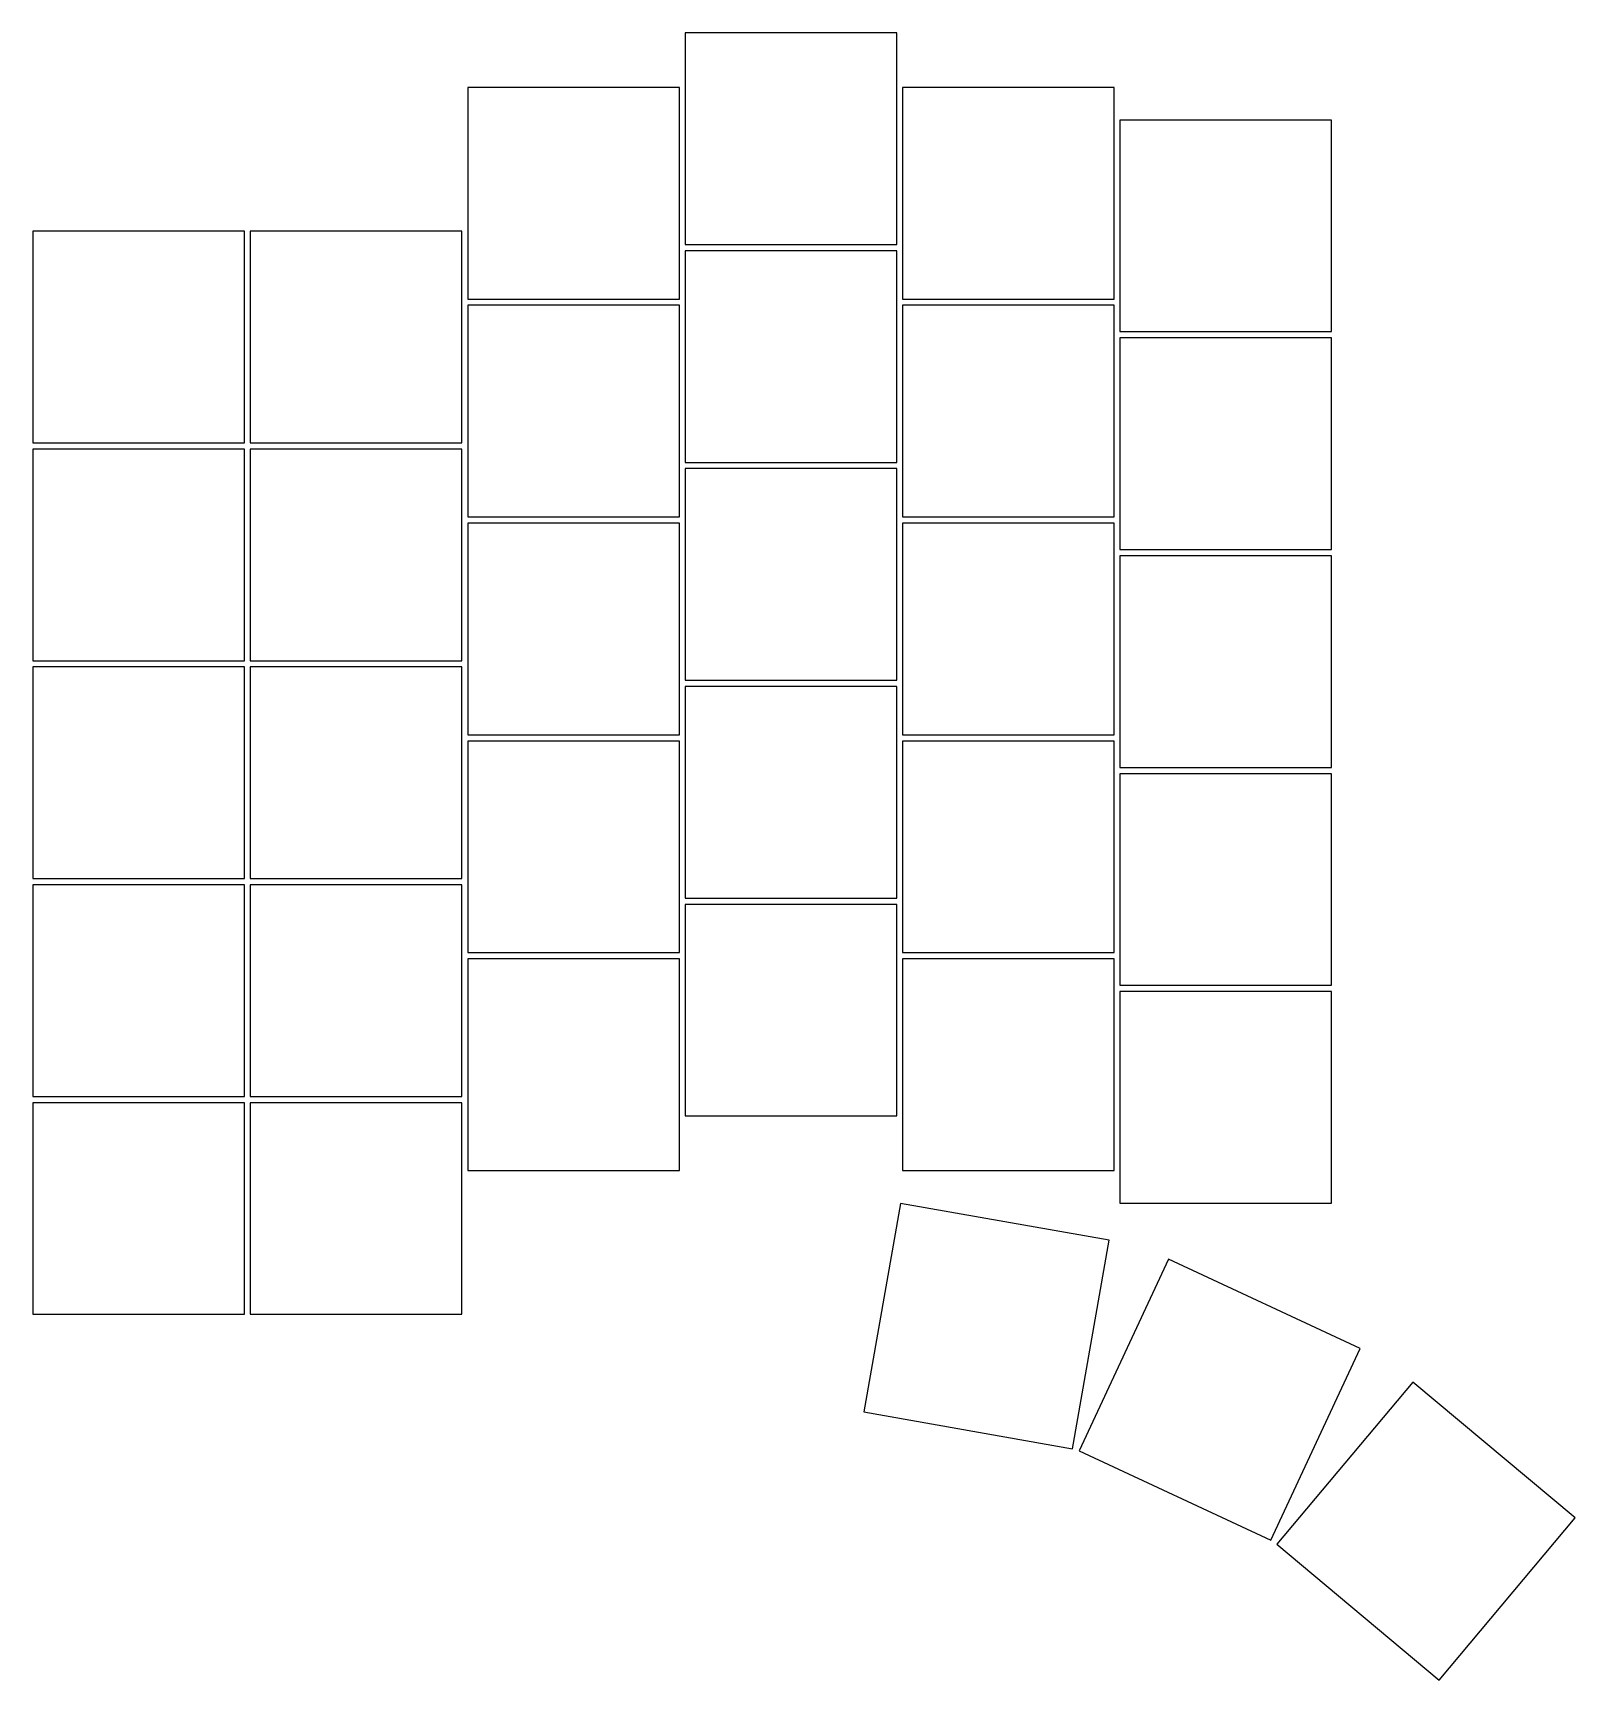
# Model space of a CAD drawing. Header units: millimetres. Extents: x 18 to 153, y -161 to -17.
import ezdxf

# ---------------------------------------------------------------- set-up
doc = ezdxf.new("R2010")
doc.units = ezdxf.units.MM

msp = doc.modelspace()

# ---------------------------------------------------------------- linework, layer by layer
for p, q in [((93.25, -17.21), (74.75, -17.21)), ((74.75, -17.21), (74.75, -35.71)), ((93.25, -35.71), (93.25, -17.21)), ((74.25, -21.98), (55.75, -21.98)), ((55.75, -21.98), (55.75, -40.48)), ((74.25, -40.48), (74.25, -21.98)), ((112.25, -21.98), (93.75, -21.98)), ((93.75, -21.98), (93.75, -40.48)), ((112.25, -40.48), (112.25, -21.98)), ((131.25, -24.83), (112.75, -24.83)), ((112.75, -24.83), (112.75, -43.33)), ((131.25, -43.33), (131.25, -24.83)), ((36.25, -34.55), (17.75, -34.55)), ((17.75, -34.55), (17.75, -53.05)), ((36.25, -53.05), (36.25, -34.55)), ((55.25, -34.55), (36.75, -34.55)), ((36.75, -34.55), (36.75, -53.05)), ((55.25, -53.05), (55.25, -34.55)), ((74.75, -35.71), (93.25, -35.71)), ((93.25, -36.26), (74.75, -36.26)), ((74.75, -36.26), (74.75, -54.76)), ((93.25, -54.76), (93.25, -36.26)), ((55.75, -40.48), (74.25, -40.48)), ((74.25, -41.03), (55.75, -41.03)), ((55.75, -41.03), (55.75, -59.53)), ((74.25, -59.53), (74.25, -41.03)), ((93.75, -40.48), (112.25, -40.48)), ((112.25, -41.03), (93.75, -41.03)), ((93.75, -41.03), (93.75, -59.53)), ((112.25, -59.53), (112.25, -41.03)), ((112.75, -43.33), (131.25, -43.33)), ((131.25, -43.88), (112.75, -43.88)), ((112.75, -43.88), (112.75, -62.38)), ((131.25, -62.38), (131.25, -43.88)), ((17.75, -53.05), (36.25, -53.05)), ((36.75, -53.05), (55.25, -53.05)), ((36.25, -53.6), (17.75, -53.6)), ((17.75, -53.6), (17.75, -72.1)), ((36.25, -72.1), (36.25, -53.6)), ((55.25, -53.6), (36.75, -53.6)), ((36.75, -53.6), (36.75, -72.1)), ((55.25, -72.1), (55.25, -53.6)), ((74.75, -54.76), (93.25, -54.76)), ((93.25, -55.31), (74.75, -55.31)), ((74.75, -55.31), (74.75, -73.81)), ((93.25, -73.81), (93.25, -55.31)), ((55.75, -59.53), (74.25, -59.53)), ((74.25, -60.08), (55.75, -60.08)), ((55.75, -60.08), (55.75, -78.58)), ((74.25, -78.58), (74.25, -60.08)), ((93.75, -59.53), (112.25, -59.53)), ((112.25, -60.08), (93.75, -60.08)), ((93.75, -60.08), (93.75, -78.58)), ((112.25, -78.58), (112.25, -60.08)), ((112.75, -62.38), (131.25, -62.38)), ((131.25, -62.93), (112.75, -62.93)), ((112.75, -62.93), (112.75, -81.43)), ((131.25, -81.43), (131.25, -62.93)), ((17.75, -72.1), (36.25, -72.1)), ((36.25, -72.65), (17.75, -72.65)), ((17.75, -72.65), (17.75, -91.15)), ((36.25, -91.15), (36.25, -72.65)), ((36.75, -72.1), (55.25, -72.1)), ((55.25, -72.65), (36.75, -72.65)), ((36.75, -72.65), (36.75, -91.15)), ((55.25, -91.15), (55.25, -72.65)), ((74.75, -73.81), (93.25, -73.81)), ((93.25, -74.36), (74.75, -74.36)), ((74.75, -74.36), (74.75, -92.86)), ((93.25, -92.86), (93.25, -74.36)), ((55.75, -78.58), (74.25, -78.58)), ((74.25, -79.13), (55.75, -79.13)), ((55.75, -79.13), (55.75, -97.63)), ((74.25, -97.63), (74.25, -79.13)), ((93.75, -78.58), (112.25, -78.58)), ((112.25, -79.13), (93.75, -79.13)), ((93.75, -79.13), (93.75, -97.63)), ((112.25, -97.63), (112.25, -79.13)), ((112.75, -81.43), (131.25, -81.43)), ((131.25, -81.98), (112.75, -81.98)), ((112.75, -81.98), (112.75, -100.48)), ((131.25, -100.48), (131.25, -81.98)), ((17.75, -91.15), (36.25, -91.15)), ((36.25, -91.7), (17.75, -91.7)), ((17.75, -91.7), (17.75, -110.2)), ((36.25, -110.2), (36.25, -91.7)), ((36.75, -91.15), (55.25, -91.15)), ((55.25, -91.7), (36.75, -91.7)), ((36.75, -91.7), (36.75, -110.2)), ((55.25, -110.2), (55.25, -91.7)), ((74.75, -92.86), (93.25, -92.86)), ((93.25, -93.41), (74.75, -93.41)), ((74.75, -93.41), (74.75, -111.91)), ((93.25, -111.91), (93.25, -93.41)), ((55.75, -97.63), (74.25, -97.63)), ((93.75, -97.63), (112.25, -97.63)), ((74.25, -98.18), (55.75, -98.18)), ((55.75, -98.18), (55.75, -116.68)), ((74.25, -116.68), (74.25, -98.18)), ((112.25, -98.18), (93.75, -98.18)), ((93.75, -98.18), (93.75, -116.68)), ((112.25, -116.68), (112.25, -98.18)), ((112.75, -100.48), (131.25, -100.48)), ((131.25, -101.03), (112.75, -101.03)), ((112.75, -101.03), (112.75, -119.53)), ((131.25, -119.53), (131.25, -101.03)), ((17.75, -110.2), (36.25, -110.2)), ((36.25, -110.75), (17.75, -110.75)), ((17.75, -110.75), (17.75, -129.25)), ((36.25, -129.25), (36.25, -110.75)), ((36.75, -110.2), (55.25, -110.2)), ((55.25, -110.75), (36.75, -110.75)), ((36.75, -110.75), (36.75, -129.25)), ((55.25, -129.25), (55.25, -110.75)), ((74.75, -111.91), (93.25, -111.91)), ((55.75, -116.68), (74.25, -116.68)), ((93.75, -116.68), (112.25, -116.68)), ((93.59, -119.57), (90.38, -137.79)), ((111.81, -122.78), (93.59, -119.57)), ((112.75, -119.53), (131.25, -119.53)), ((108.6, -141), (111.81, -122.78)), ((117.01, -124.42), (109.19, -141.19)), ((133.77, -132.24), (117.01, -124.42)), ((17.75, -129.25), (36.25, -129.25)), ((36.75, -129.25), (55.25, -129.25)), ((125.95, -149.01), (133.77, -132.24)), ((138.37, -135.17), (126.47, -149.34)), ((152.54, -147.06), (138.37, -135.17)), ((90.38, -137.79), (108.6, -141)), ((109.19, -141.19), (125.95, -149.01)), ((140.65, -161.23), (152.54, -147.06)), ((126.47, -149.34), (140.65, -161.23))]:
    msp.add_line(p, q)

doc.saveas('drawing.dxf')
